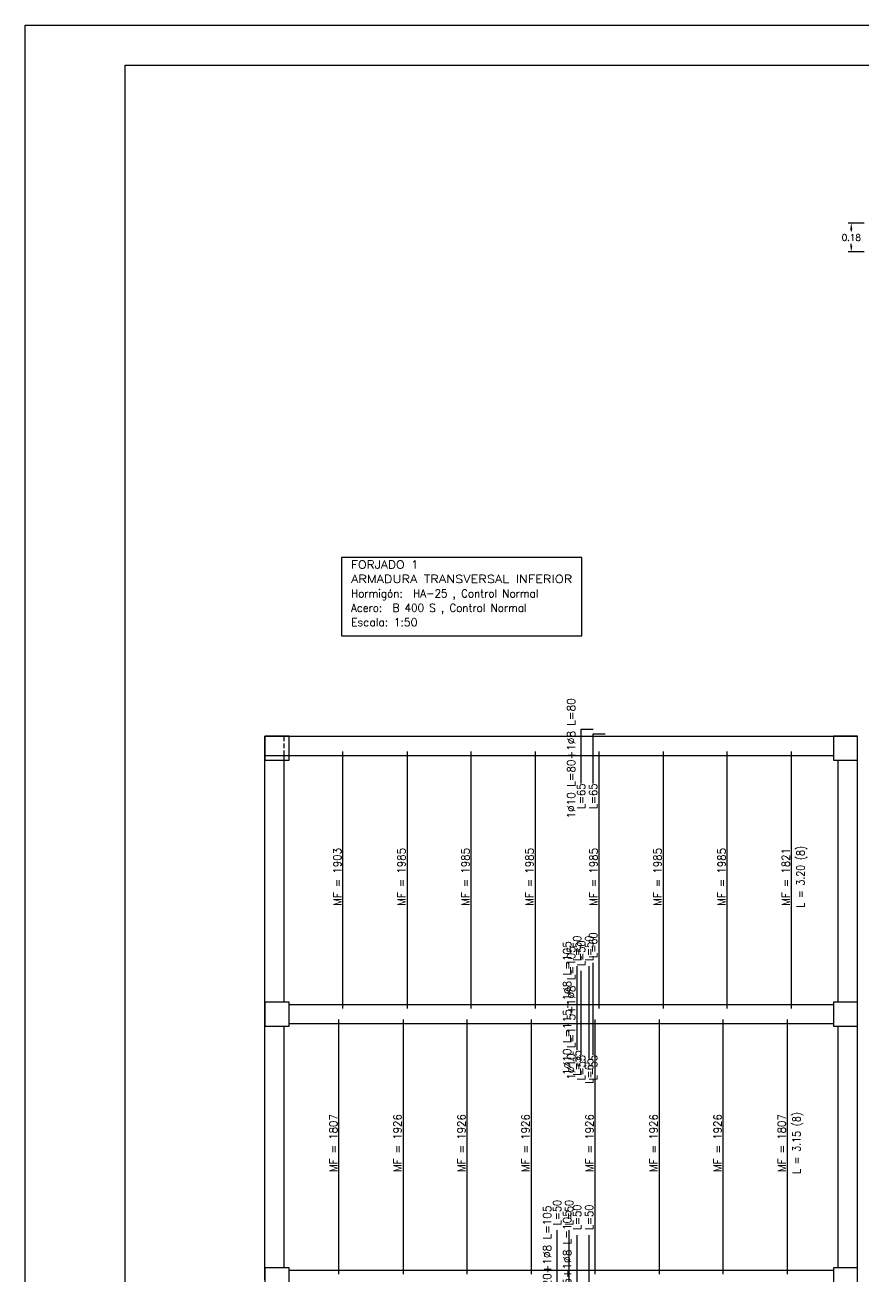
# Model space of a CAD drawing. Header units: millimetres. Extents: x 811 to 853.1, y 350.8 to 380.5.
# Drawn here: x 811.01 to 821.49, y 364.84 to 380.48 of the extents above; entities that cross this region are included whole.
import ezdxf
from ezdxf.enums import TextEntityAlignment as Align

# ---------------------------------------------------------------- set-up
doc = ezdxf.new("R2010")
doc.units = ezdxf.units.MM
doc.linetypes.add('CYPELINEA', pattern=[0])
for name, color, linetype in [('015', 1, 'Continuous'), ('06', 6, 'Continuous'), ('COTAS', 7, 'Continuous'), ('PA_NERV_UNI', 7, 'CYPELINEA'), ('PILAR_RECT', 2, 'CYPELINEA'), ('TABLAS', 1, 'CYPELINEA'), ('UNI_BARRAS', 5, 'CYPELINEA'), ('UNI_DIAM', 3, 'CYPELINEA'), ('UNI_LEXT', 3, 'CYPELINEA'), ('UNI_LONGIT', 3, 'CYPELINEA'), ('UNI_MOMENTOS', 3, 'CYPELINEA'), ('VIGAS', 5, 'CYPELINEA')]:
    doc.layers.add(name, color=color, linetype=linetype)
doc.styles.get("Standard").update_dxf_attribs({"font": 'romans.shx'})
doc.dimstyles.new('ANTONIO25', dxfattribs={"dimscale": 0.05, "dimtxt": 2, "dimasz": 2, "dimexe": 1, "dimexo": 2, "dimgap": 1, "dimtad": 0, "dimtih": 1, "dimtoh": 1, "dimlfac": 0.5, "dimzin": 0, "dimdsep": 46, "dimtxsty": 'Standard', "dimcen": 0.5, "dimclrd": 2, "dimclre": 2, "dimclrt": 3, "dimadec": 0, "dimazin": 0, "dimtfac": 1, "dimtofl": 0, "dimtmove": 0, "dimatfit": 3, "dimldrblk": 'DOTSMALL', "dimfxl": 1, "dimtolj": 1, "dimtzin": 0, "dimarcsym": 0})

# ---------------------------------------------------------------- blocks, each defined once
blk = doc.blocks.new('A1H')
at = {"layer": '015'}
blk.add_lwpolyline([(-831, -10), (-831, 584), (10, 584), (10, -10)], close=True, dxfattribs=at)
at = {"layer": '06'}
blk.add_lwpolyline([(-806, 0), (-806, 574), (0, 574), (0, 0)], close=True, dxfattribs=at)
blk = doc.blocks.new('*D61')
at = {"layer": 'COTAS', "color": 2, "lineweight": -2}
for p, q in [((-554.9546, 272.7193), (-555.0544, 272.7193)), ((-555.0344, 272.6793), (-555.0344, 272.6693)), ((-554.9546, 272.5393), (-555.0544, 272.5393)), ((-555.0344, 272.5793), (-555.0344, 272.5893))]:
    blk.add_line(p, q, dxfattribs=at)
at = {"layer": 'COTAS', "color": 2}
for points in [[(-555.0411, 272.6793), (-555.0277, 272.6793), (-555.0344, 272.7193)], [(-555.0411, 272.5793), (-555.0277, 272.5793), (-555.0344, 272.5393)]]:
    blk.add_solid(points, dxfattribs=at)
at = {"layer": 'Defpoints', "color": 0}
for p in [(-555.0344, 272.7193), (-554.9146, 272.7193), (-554.9146, 272.5393)]:
    blk.add_point(p, dxfattribs=at)
at = {"layer": 'COTAS', "color": 3, "insert": (-555.0344, 272.6293), "char_height": 0.04, "attachment_point": 5}
blk.add_mtext('\\A1;0.18', dxfattribs=at)
blk = doc.blocks.new('_DotSmall')
at = {"layer": '06', "color": 0, "const_width": 0.5}
blk.add_lwpolyline([(-0.0625, 0, 1), (0.0625, 0, 1)], format="xyb", close=True, dxfattribs=at)
blk = doc.blocks.new('A$C360A4587')
at = {"layer": 'PILAR_RECT'}
for p, q in [((0.3, 17.7005), (0, 17.7005)), ((0, 17.7005), (0, 17.4005)), ((0.3, 17.4005), (0.3, 17.7005)), ((7.1, 17.7005), (7.1, 17.4005)), ((7.4, 17.7005), (7.1, 17.7005)), ((7.4, 17.4005), (7.4, 17.7005)), ((0, 17.4005), (0.3, 17.4005)), ((7.1, 17.4005), (7.4, 17.4005)), ((0.3, 14.3805), (0, 14.3805)), ((0, 14.3805), (0, 14.0805)), ((0.3, 14.0805), (0.3, 14.3805)), ((7.1, 14.3805), (7.1, 14.0805)), ((7.4, 14.3805), (7.1, 14.3805)), ((7.4, 14.0805), (7.4, 14.3805)), ((0, 14.0805), (0.3, 14.0805)), ((7.1, 14.0805), (7.4, 14.0805)), ((0.3, 11.0605), (0, 11.0605)), ((0, 11.0605), (0, 10.7605)), ((0.3, 10.7605), (0.3, 11.0605)), ((7.1, 11.0605), (7.1, 10.7605)), ((7.4, 11.0605), (7.1, 11.0605)), ((7.4, 10.7605), (7.4, 11.0605))]:
    blk.add_line(p, q, dxfattribs=at)
blk = doc.blocks.new('A$C01FB47B7')
at = {"layer": 'COTAS'}
dim = blk.add_linear_dim(base=(0.0571, 5.2019), p1=(0.1769, 5.0219), p2=(0.1769, 5.2019), angle=90, dimstyle='ANTONIO25', dxfattribs=at)
dim.commit()
dim.dimension.update_dxf_attribs({"geometry": '*D61', "text_midpoint": (0.0571, 5.1119), "dimtype": 128, "insert": (555.0915, -267.5174)})

msp = doc.modelspace()

# ---------------------------------------------------------------- linework, layer by layer
at = {"layer": 'PA_NERV_UNI'}
for p, q in [((814.983, 368.2), (814.983, 371.41)), ((815.783, 371.41), (815.783, 368.2)), ((816.583, 368.2), (816.583, 371.41)), ((817.383, 371.41), (817.383, 368.2)), ((818.183, 368.2), (818.183, 371.41)), ((818.983, 371.41), (818.983, 368.2)), ((819.783, 368.2), (819.783, 371.41)), ((820.583, 371.41), (820.583, 368.2)), ((814.933, 364.88), (814.933, 368.06)), ((815.733, 368.06), (815.733, 364.88)), ((816.533, 364.88), (816.533, 368.06)), ((817.333, 368.06), (817.333, 364.88)), ((818.133, 364.88), (818.133, 368.06)), ((818.933, 368.06), (818.933, 364.88)), ((819.733, 364.88), (819.733, 368.06)), ((820.533, 368.06), (820.533, 364.88))]:
    msp.add_line(p, q, dxfattribs=at)
at = {"layer": 'TABLAS'}
for p, q in [((814.964, 373.831), (814.964, 372.856)), ((817.967, 373.831), (814.964, 373.831)), ((817.967, 372.856), (817.967, 373.831)), ((814.964, 372.856), (817.967, 372.856))]:
    msp.add_line(p, q, dxfattribs=at)
at = {"layer": 'UNI_BARRAS'}
for p, q in [((817.958, 371.008), (817.958, 371.69)), ((817.958, 371.69), (818.108, 371.69)), ((818.108, 371.008), (818.108, 371.63)), ((818.108, 371.63), (818.258, 371.63)), ((817.908, 367.678), (817.908, 368.728)), ((817.958, 367.618), (817.958, 368.668)), ((818.058, 367.578), (818.058, 368.728)), ((818.108, 367.618), (818.108, 368.768)), ((817.658, 364.378), (817.658, 365.428)), ((817.808, 364.228), (817.808, 365.428)), ((817.908, 364.318), (817.908, 365.368)), ((818.058, 364.318), (818.058, 365.368))]:
    msp.add_line(p, q, dxfattribs=at)
at = {"layer": 'VIGAS'}
for p, q in [((814.009, 368.168), (814.009, 371.6)), ((814.009, 371.6), (821.409, 371.6)), ((814.249, 371.54), (814.249, 371.6)), ((821.409, 368.168), (821.409, 371.6)), ((814.249, 371.45), (814.249, 371.51)), ((814.009, 371.36), (821.109, 371.36)), ((814.249, 371.36), (814.249, 371.42)), ((814.249, 368.28), (814.249, 371.36)), ((821.169, 368.28), (821.169, 371.3)), ((814.009, 364.81), (814.009, 368.168)), ((814.309, 368.25), (821.109, 368.25)), ((821.409, 364.81), (821.409, 368.168)), ((814.309, 368.01), (821.109, 368.01)), ((814.249, 364.96), (814.249, 367.98)), ((821.169, 364.96), (821.169, 367.98)), ((814.309, 364.93), (821.109, 364.93))]:
    msp.add_line(p, q, dxfattribs=at)

# ---------------------------------------------------------------- block references
at = {"linetype": 'Continuous', "xscale": 0.05000000000001137, "yscale": 0.05000000000001137, "zscale": 0.05}
msp.add_blockref('A1H', (852.562, 351.284), dxfattribs=at)
at = {"xscale": 2, "yscale": 2, "zscale": 2}
msp.add_blockref('A$C01FB47B7', (821.218, 367.606), dxfattribs=at)
at = {"layer": 'PILAR_RECT'}
msp.add_blockref('A$C360A4587', (814.009, 353.899), dxfattribs=at)

# ---------------------------------------------------------------- texts
at = {"layer": 'TABLAS'}
for s, width, p, p2 in [('FORJADO 1', 1.041353, (815.084, 373.694), (815.927, 373.694)), ('ARMADURA TRANSVERSAL INFERIOR', 1.053049, (815.084, 373.514), (817.847, 373.514)), ('Hormigón:  HA-25 , Control Normal', 0.821739, (815.084, 373.334), (817.424, 373.334)), ('Acero:  B 400 S , Control Normal', 0.805122, (815.084, 373.154), (817.277, 373.154)), ('Escala: 1:50', 0.879773, (815.084, 372.974), (815.913, 372.974))]:
    msp.add_text(s, height=0.1, dxfattribs=dict(at, width=width)).set_placement(p, p2, align=Align.FIT)
at = {"layer": 'UNI_DIAM'}
for s, width, p, p2 in [('1%%c10 L=80+1%%c8 L=80', 0.855366, (817.883, 370.571), (817.883, 372.074)), ('1%%c10 L=115+1%%c8 L=105', 0.857971, (817.833, 367.367), (817.833, 369.038)), ('1%%c10 L=115+1%%c8 L=105', 0.857971, (817.883, 367.307), (817.883, 368.978)), ('1%%c10 L=120+1%%c8 L=105', 0.857971, (817.583, 364.067), (817.583, 365.738)), ('1%%c10 L=105+1%%c8 L=105', 0.857971, (817.833, 364.007), (817.833, 365.678))]:
    msp.add_text(s, height=0.1, rotation=90, dxfattribs=dict(at, width=width)).set_placement(p, p2, align=Align.FIT)
at = {"layer": 'UNI_LEXT', "width": 0.792178}
for s, p, p2 in [(' L=65', (818.008, 370.627), (818.008, 371.008)), (' L=65', (818.158, 370.627), (818.158, 371.008)), (' L=50', (817.958, 368.728), (817.958, 369.109)), (' L=50', (818.108, 368.728), (818.108, 369.109)), (' L=60', (818.158, 368.768), (818.158, 369.149)), (' L=50', (818.008, 368.668), (818.008, 369.049)), (' L=55', (817.958, 367.297), (817.958, 367.678)), (' L=55', (818.008, 367.237), (818.008, 367.618)), (' L=65', (818.108, 367.197), (818.108, 367.578)), (' L=55', (818.158, 367.237), (818.158, 367.618)), (' L=50', (817.708, 365.428), (817.708, 365.809)), (' L=50', (817.858, 365.428), (817.858, 365.809)), (' L=50', (817.958, 365.368), (817.958, 365.749)), (' L=50', (818.108, 365.368), (818.108, 365.749))]:
    msp.add_text(s, height=0.1, rotation=90, dxfattribs=at).set_placement(p, p2, align=Align.FIT)
at = {"layer": 'UNI_LONGIT', "width": 0.738818}
for s, p, p2 in [('L = 3.20 (8)', (820.748, 369.456), (820.748, 370.23)), ('L = 3.15 (8)', (820.698, 366.131), (820.698, 366.905))]:
    msp.add_text(s, height=0.1, rotation=90, dxfattribs=at).set_placement(p, p2, align=Align.FIT)
at = {"layer": 'UNI_MOMENTOS'}
for s, width, p, p2 in [('MF = 1903', 0.811925, (814.963, 369.481), (814.963, 370.204)), ('MF = 1985', 0.811925, (815.763, 369.481), (815.763, 370.204)), ('MF = 1985', 0.811925, (816.563, 369.481), (816.563, 370.204)), ('MF = 1985', 0.811925, (817.363, 369.481), (817.363, 370.204)), ('MF = 1985', 0.811925, (818.163, 369.481), (818.163, 370.204)), ('MF = 1985', 0.811925, (818.963, 369.481), (818.963, 370.204)), ('MF = 1985', 0.811925, (819.763, 369.481), (819.763, 370.204)), ('MF = 1821', 0.83884, (820.563, 369.481), (820.563, 370.204)), ('MF = 1807', 0.811925, (814.913, 366.156), (814.913, 366.879)), ('MF = 1926', 0.811925, (815.713, 366.156), (815.713, 366.879)), ('MF = 1926', 0.811925, (816.513, 366.156), (816.513, 366.879)), ('MF = 1926', 0.811925, (817.313, 366.156), (817.313, 366.879)), ('MF = 1926', 0.811925, (818.113, 366.156), (818.113, 366.879)), ('MF = 1926', 0.811925, (818.913, 366.156), (818.913, 366.879)), ('MF = 1926', 0.811925, (819.713, 366.156), (819.713, 366.879)), ('MF = 1807', 0.811925, (820.513, 366.156), (820.513, 366.879))]:
    msp.add_text(s, height=0.1, rotation=90, dxfattribs=dict(at, width=width)).set_placement(p, p2, align=Align.FIT)

doc.saveas('drawing.dxf')
